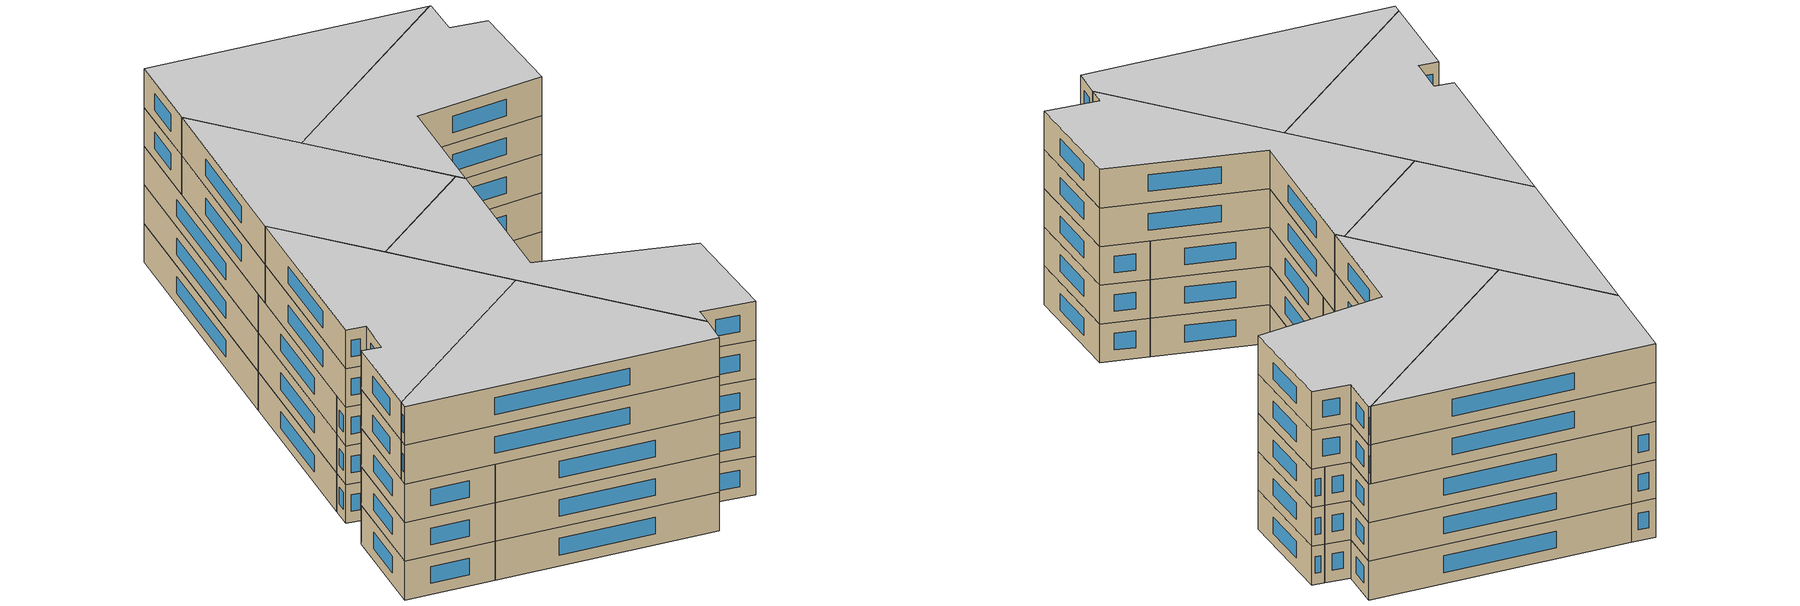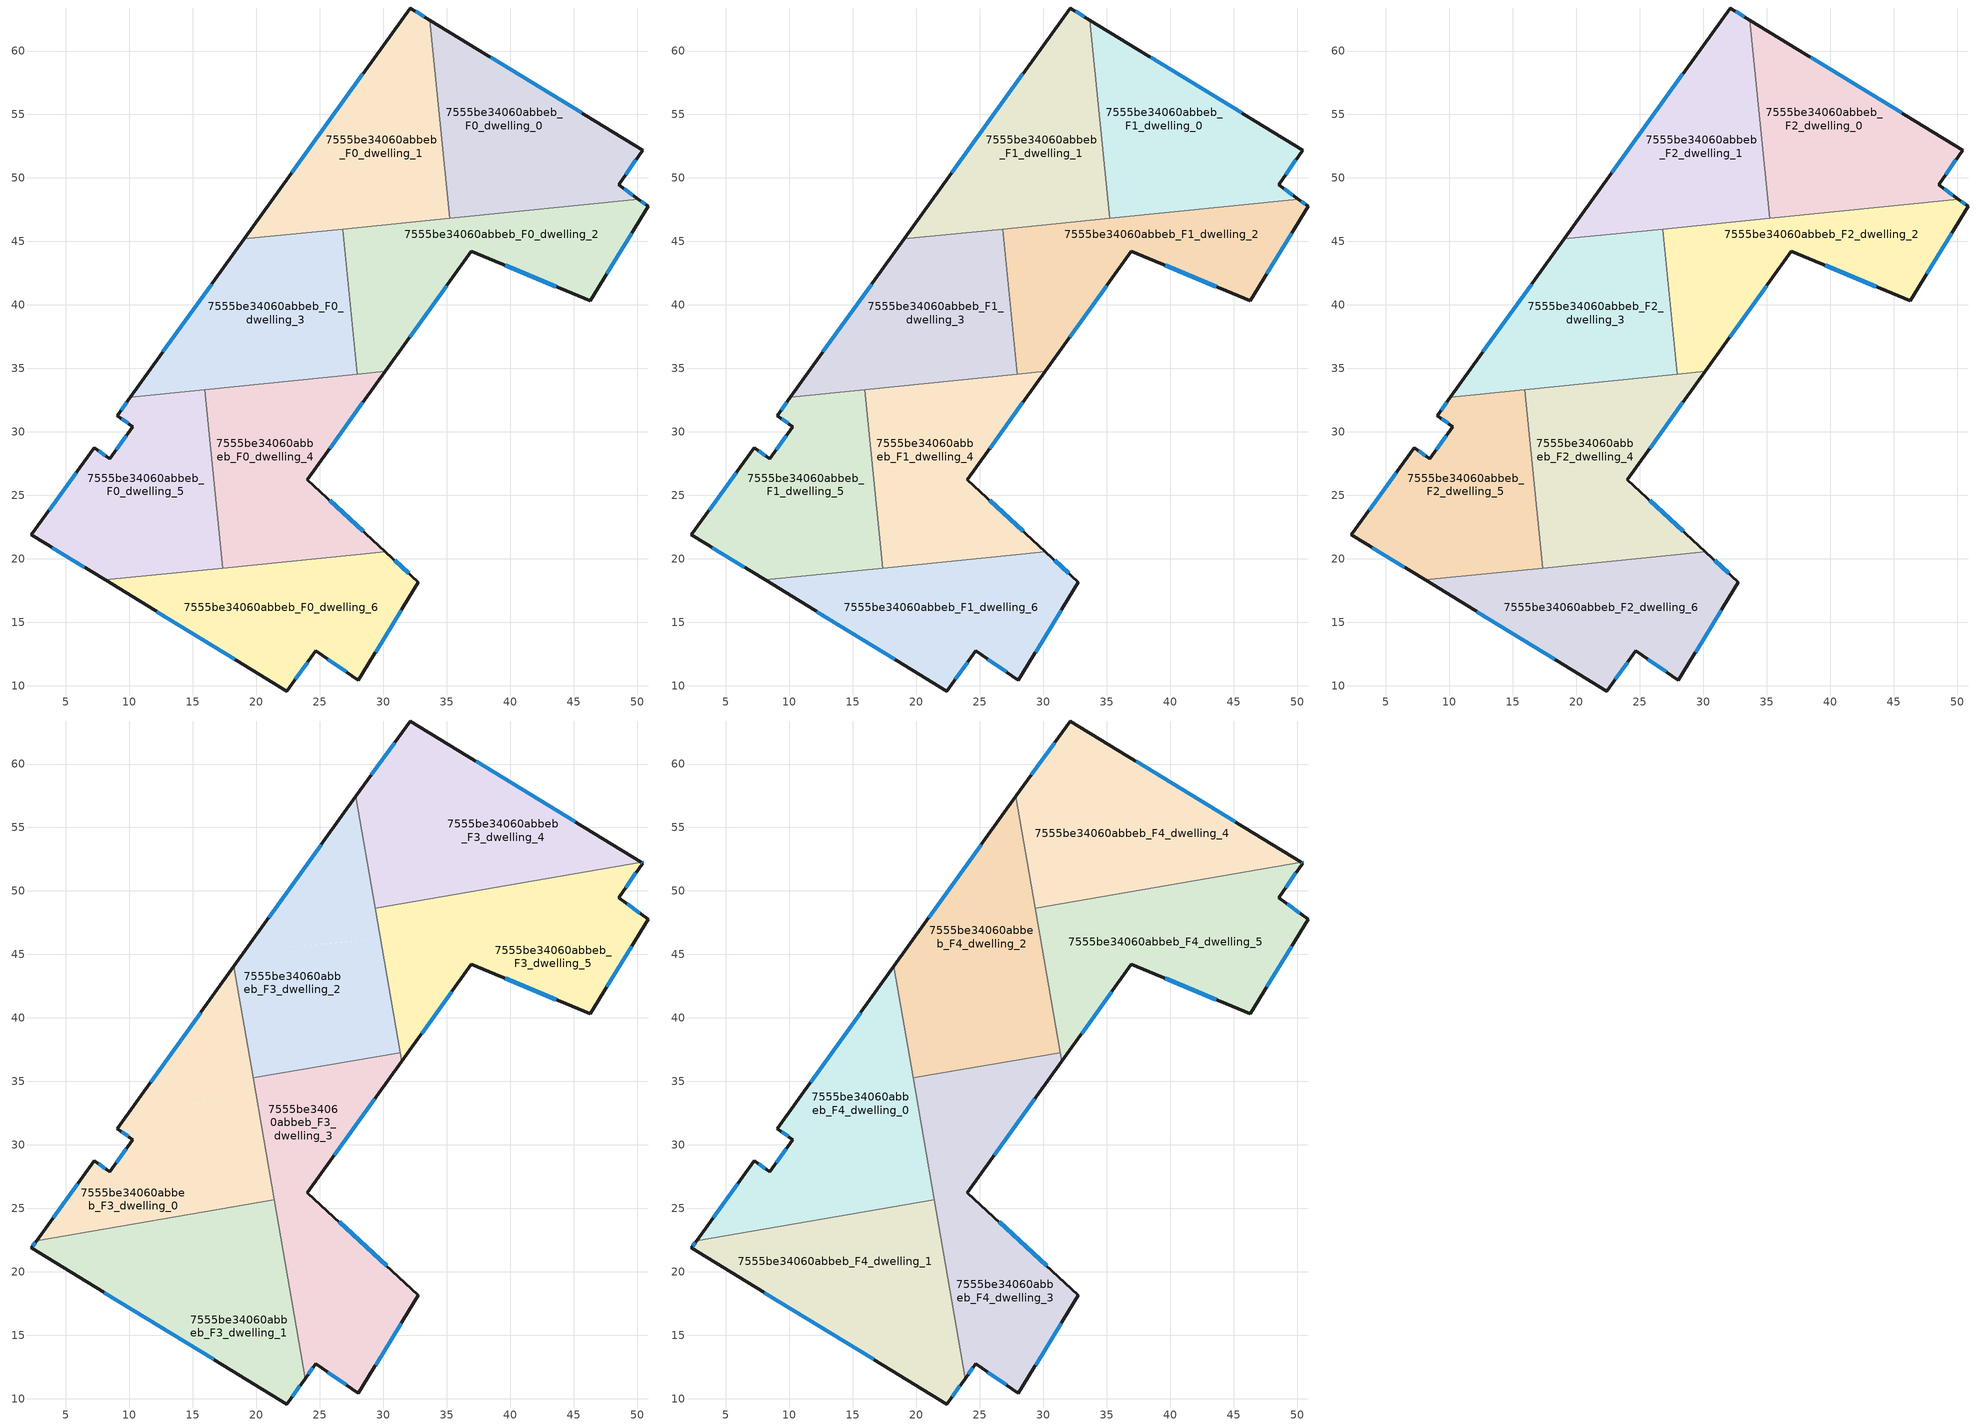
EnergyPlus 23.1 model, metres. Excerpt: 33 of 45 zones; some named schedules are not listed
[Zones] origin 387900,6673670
7555be34060abbeb_F0_dwelling_0
 floor ground (EU_floor_Construction): 50.44,52.2 48.57,49.46 50.1,48.34 35.26,46.84 33.68,62.44 z0
 wall outside (EU_wall_Construction): 50.1,48.34 48.57,49.46 50.44,52.2 33.68,62.44 z0:3
 wall to 7555be34060abbeb_F0_dwelling_1 (EU_wall_Construction): 33.68,62.44 35.26,46.84 z0:3
 wall to 7555be34060abbeb_F0_dwelling_2 (EU_wall_Construction): 35.26,46.84 50.1,48.34 z0:3
 window (EU_Window_Construction): 49.1,50.24 49.91,51.42 / 49.67,48.66 49.01,49.14 / 45.65,55.13 38.47,59.51 z0.86:2.14
7555be34060abbeb_F0_dwelling_1
 floor ground (EU_floor_Construction): 33.68,62.44 35.26,46.84 19.05,45.2 32.12,63.39 z0
 wall outside (EU_wall_Construction): 33.68,62.44 32.12,63.39 19.05,45.2 z0:3
 wall to 7555be34060abbeb_F0_dwelling_3 (EU_wall_Construction): 19.05,45.2 26.81,45.98 z0:3
 wall to 7555be34060abbeb_F0_dwelling_2 (EU_wall_Construction): 26.81,45.98 35.26,46.84 z0:3
 window (EU_Window_Construction): 33.23,62.71 32.57,63.12 / 28.39,58.19 22.79,50.39 z0.86:2.14
7555be34060abbeb_F0_dwelling_2
 floor ground (EU_floor_Construction): 50.87,47.78 46.31,40.32 36.96,44.23 30.15,34.76 27.96,34.54 26.8,45.98 50.1,48.34 z0
 wall outside (EU_wall_Construction): 30.15,34.76 36.96,44.23 46.31,40.32 50.87,47.78 50.1,48.34 z0:3
 wall to 7555be34060abbeb_F0_dwelling_3 (EU_wall_Construction): 26.8,45.98 27.96,34.54 z0:3
 wall to 7555be34060abbeb_F0_dwelling_4 (EU_wall_Construction): 27.96,34.54 30.15,34.76 z0:3
 window (EU_Window_Construction): 47.61,42.45 49.56,45.65 / 39.63,43.11 43.64,41.44 / 32.1,37.47 35.01,41.53 / 50.65,47.94 50.32,48.18 z0.86:2.14
7555be34060abbeb_F0_dwelling_3
 floor ground (EU_floor_Construction): 26.8,45.98 27.96,34.54 10.1,32.73 19.05,45.2 z0
 wall outside (EU_wall_Construction): 19.05,45.2 10.1,32.73 z0:3
 wall to 7555be34060abbeb_F0_dwelling_5 (EU_wall_Construction): 10.1,32.73 15.95,33.33 z0:3
 wall to 7555be34060abbeb_F0_dwelling_4 (EU_wall_Construction): 15.96,33.33 27.96,34.54 z0:3
 window (EU_Window_Construction): 16.49,41.64 12.66,36.29 z0.86:2.14
7555be34060abbeb_F0_dwelling_4
 floor ground (EU_floor_Construction): 30.15,34.76 24.03,26.25 30.17,20.57 17.38,19.28 15.96,33.33 z0
 wall outside (EU_wall_Construction): 30.17,20.57 24.03,26.25 30.15,34.76 z0:3
 wall to 7555be34060abbeb_F0_dwelling_5 (EU_wall_Construction): 15.96,33.33 17.38,19.28 z0:3
 wall to 7555be34060abbeb_F0_dwelling_6 (EU_wall_Construction): 17.38,19.28 30.17,20.57 z0:3
 window (EU_Window_Construction): 25.78,28.68 28.4,32.33 / 28.42,22.19 25.79,24.62 z0.86:2.14
7555be34060abbeb_F0_dwelling_5
 floor ground (EU_floor_Construction): 15.96,33.33 17.38,19.28 8.1,18.34 2.3,21.88 7.24,28.76 8.45,27.89 10.27,30.42 9.06,31.29 10.1,32.73 z0
 wall outside (EU_wall_Construction): 10.1,32.73 9.06,31.29 10.27,30.42 8.45,27.89 7.24,28.76 2.3,21.88 8.1,18.34 z0:3
 wall to 7555be34060abbeb_F0_dwelling_6 (EU_wall_Construction): 8.1,18.34 17.38,19.28 z0:3
 window (EU_Window_Construction): 5.83,26.79 3.71,23.85 / 8.11,28.14 7.59,28.51 / 9.75,29.7 8.97,28.61 / 9.41,31.04 9.93,30.67 / 9.8,32.32 9.36,31.7 / 3.96,20.87 6.44,19.35 z0.86:2.14
7555be34060abbeb_F0_dwelling_6
 floor ground (EU_floor_Construction): 32.78,18.17 28.06,10.43 24.7,12.77 22.41,9.59 8.1,18.34 30.17,20.57 z0
 wall outside (EU_wall_Construction): 8.1,18.34 22.41,9.59 24.7,12.77 28.06,10.43 32.78,18.17 30.17,20.57 z0:3
 window (EU_Window_Construction): 23.07,10.5 24.05,11.86 / 12.19,15.84 18.32,12.09 / 32.04,18.85 30.92,19.88 / 29.41,12.64 31.43,15.96 / 25.66,12.1 27.1,11.1 z0.86:2.14
7555be34060abbeb_F1_dwelling_0
 floor to 7555be34060abbeb_F0_dwelling_0 (EU_floor_Construction): 50.44,52.2 48.57,49.46 50.1,48.34 35.26,46.84 33.68,62.44 z3
 wall outside (EU_wall_Construction): 50.1,48.34 48.57,49.46 50.44,52.2 33.68,62.44 z3:6
 wall to 7555be34060abbeb_F1_dwelling_1 (EU_wall_Construction): 33.68,62.44 35.26,46.84 z3:6
 wall to 7555be34060abbeb_F1_dwelling_2 (EU_wall_Construction): 35.26,46.84 50.1,48.34 z3:6
 window (EU_Window_Construction): 49.1,50.24 49.91,51.42 / 49.67,48.66 49.01,49.14 / 45.65,55.13 38.47,59.51 z3.86:5.14
7555be34060abbeb_F1_dwelling_1
 floor to 7555be34060abbeb_F0_dwelling_1 (EU_floor_Construction): 33.68,62.44 35.26,46.84 19.05,45.2 32.12,63.39 z3
 wall outside (EU_wall_Construction): 33.68,62.44 32.12,63.39 19.05,45.2 z3:6
 wall to 7555be34060abbeb_F1_dwelling_3 (EU_wall_Construction): 19.05,45.2 26.81,45.98 z3:6
 wall to 7555be34060abbeb_F1_dwelling_2 (EU_wall_Construction): 26.81,45.98 35.26,46.84 z3:6
 window (EU_Window_Construction): 33.23,62.71 32.57,63.12 / 28.39,58.19 22.79,50.39 z3.86:5.14
7555be34060abbeb_F1_dwelling_2
 floor to 7555be34060abbeb_F0_dwelling_2 (EU_floor_Construction): 50.87,47.78 46.31,40.32 36.96,44.23 30.15,34.76 27.96,34.54 26.8,45.98 50.1,48.34 z3
 wall outside (EU_wall_Construction): 30.15,34.76 36.96,44.23 46.31,40.32 50.87,47.78 50.1,48.34 z3:6
 wall to 7555be34060abbeb_F1_dwelling_3 (EU_wall_Construction): 26.8,45.98 27.96,34.54 z3:6
 wall to 7555be34060abbeb_F1_dwelling_4 (EU_wall_Construction): 27.96,34.54 30.15,34.76 z3:6
 window (EU_Window_Construction): 47.61,42.45 49.56,45.65 / 39.63,43.11 43.64,41.44 / 32.1,37.47 35.01,41.53 / 50.65,47.94 50.32,48.18 z3.86:5.14
7555be34060abbeb_F1_dwelling_3
 floor to 7555be34060abbeb_F0_dwelling_3 (EU_floor_Construction): 26.8,45.98 27.96,34.54 10.1,32.73 19.05,45.2 z3
 wall outside (EU_wall_Construction): 19.05,45.2 10.1,32.73 z3:6
 wall to 7555be34060abbeb_F1_dwelling_5 (EU_wall_Construction): 10.1,32.73 15.95,33.33 z3:6
 wall to 7555be34060abbeb_F1_dwelling_4 (EU_wall_Construction): 15.96,33.33 27.96,34.54 z3:6
 window (EU_Window_Construction): 16.49,41.64 12.66,36.29 z3.86:5.14
7555be34060abbeb_F1_dwelling_4
 floor to 7555be34060abbeb_F0_dwelling_4 (EU_floor_Construction): 30.15,34.76 24.03,26.25 30.17,20.57 17.38,19.28 15.96,33.33 z3
 wall outside (EU_wall_Construction): 30.17,20.57 24.03,26.25 30.15,34.76 z3:6
 wall to 7555be34060abbeb_F1_dwelling_5 (EU_wall_Construction): 15.96,33.33 17.38,19.28 z3:6
 wall to 7555be34060abbeb_F1_dwelling_6 (EU_wall_Construction): 17.38,19.28 30.17,20.57 z3:6
 window (EU_Window_Construction): 25.78,28.68 28.4,32.33 / 28.42,22.19 25.79,24.62 z3.86:5.14
7555be34060abbeb_F1_dwelling_5
 floor to 7555be34060abbeb_F0_dwelling_5 (EU_floor_Construction): 15.96,33.33 17.38,19.28 8.1,18.34 2.3,21.88 7.24,28.76 8.45,27.89 10.27,30.42 9.06,31.29 10.1,32.73 z3
 wall outside (EU_wall_Construction): 10.1,32.73 9.06,31.29 10.27,30.42 8.45,27.89 7.24,28.76 2.3,21.88 8.1,18.34 z3:6
 wall to 7555be34060abbeb_F1_dwelling_6 (EU_wall_Construction): 8.1,18.34 17.38,19.28 z3:6
 window (EU_Window_Construction): 5.83,26.79 3.71,23.85 / 8.11,28.14 7.59,28.51 / 9.75,29.7 8.97,28.61 / 9.41,31.04 9.93,30.67 / 9.8,32.32 9.36,31.7 / 3.96,20.87 6.44,19.35 z3.86:5.14
7555be34060abbeb_F1_dwelling_6
 floor to 7555be34060abbeb_F0_dwelling_6 (EU_floor_Construction): 32.78,18.17 28.06,10.43 24.7,12.77 22.41,9.59 8.1,18.34 30.17,20.57 z3
 wall outside (EU_wall_Construction): 8.1,18.34 22.41,9.59 24.7,12.77 28.06,10.43 32.78,18.17 30.17,20.57 z3:6
 window (EU_Window_Construction): 23.07,10.5 24.05,11.86 / 12.19,15.84 18.32,12.09 / 32.04,18.85 30.92,19.88 / 29.41,12.64 31.43,15.96 / 25.66,12.1 27.1,11.1 z3.86:5.14
7555be34060abbeb_F2_dwelling_0
 floor to 7555be34060abbeb_F1_dwelling_0 (EU_floor_Construction): 50.44,52.2 48.57,49.46 50.1,48.34 35.26,46.84 33.68,62.44 z6
 wall outside (EU_wall_Construction): 50.1,48.34 48.57,49.46 50.44,52.2 33.68,62.44 z6:9
 wall to 7555be34060abbeb_F2_dwelling_1 (EU_wall_Construction): 33.68,62.44 35.26,46.84 z6:9
 wall to 7555be34060abbeb_F2_dwelling_2 (EU_wall_Construction): 35.26,46.84 50.1,48.34 z6:9
 window (EU_Window_Construction): 49.1,50.24 49.91,51.42 / 49.67,48.66 49.01,49.14 / 45.65,55.13 38.47,59.51 z6.86:8.14
7555be34060abbeb_F2_dwelling_1
 floor to 7555be34060abbeb_F1_dwelling_1 (EU_floor_Construction): 33.68,62.44 35.26,46.84 19.05,45.2 32.12,63.39 z6
 wall outside (EU_wall_Construction): 33.68,62.44 32.12,63.39 19.05,45.2 z6:9
 wall to 7555be34060abbeb_F2_dwelling_3 (EU_wall_Construction): 19.05,45.2 26.81,45.98 z6:9
 wall to 7555be34060abbeb_F2_dwelling_2 (EU_wall_Construction): 26.81,45.98 35.26,46.84 z6:9
 window (EU_Window_Construction): 33.23,62.71 32.57,63.12 / 28.39,58.19 22.79,50.39 z6.86:8.14
 ceiling adiabatic (EU_roof_Construction): 35.26,46.84 34.97,49.62 29.38,48.66 29.78,46.28 z9
7555be34060abbeb_F2_dwelling_2
 floor to 7555be34060abbeb_F1_dwelling_2 (EU_floor_Construction): 50.87,47.78 46.31,40.32 36.96,44.23 30.15,34.76 27.96,34.54 26.8,45.98 50.1,48.34 z6
 wall outside (EU_wall_Construction): 30.15,34.76 36.96,44.23 46.31,40.32 50.87,47.78 50.1,48.34 z6:9
 wall to 7555be34060abbeb_F2_dwelling_3 (EU_wall_Construction): 26.8,45.98 27.96,34.54 z6:9
 wall to 7555be34060abbeb_F2_dwelling_4 (EU_wall_Construction): 27.96,34.54 30.15,34.76 z6:9
 window (EU_Window_Construction): 47.61,42.45 49.56,45.65 / 39.63,43.11 43.64,41.44 / 32.1,37.47 35.01,41.53 / 50.65,47.94 50.32,48.18 z6.86:8.14
7555be34060abbeb_F2_dwelling_3
 floor to 7555be34060abbeb_F1_dwelling_3 (EU_floor_Construction): 26.8,45.98 27.96,34.54 10.1,32.73 19.05,45.2 z6
 wall outside (EU_wall_Construction): 19.05,45.2 10.1,32.73 z6:9
 wall to 7555be34060abbeb_F2_dwelling_5 (EU_wall_Construction): 10.1,32.73 15.95,33.33 z6:9
 wall to 7555be34060abbeb_F2_dwelling_4 (EU_wall_Construction): 15.96,33.33 27.96,34.54 z6:9
 window (EU_Window_Construction): 16.49,41.64 12.66,36.29 z6.86:8.14
 ceiling adiabatic (EU_roof_Construction): 27.96,34.54 27.75,36.65 19.76,35.28 20.03,33.74 z9
7555be34060abbeb_F2_dwelling_4
 floor to 7555be34060abbeb_F1_dwelling_4 (EU_floor_Construction): 30.15,34.76 24.03,26.25 30.17,20.57 17.38,19.28 15.96,33.33 z6
 wall outside (EU_wall_Construction): 30.17,20.57 24.03,26.25 30.15,34.76 z6:9
 wall to 7555be34060abbeb_F2_dwelling_5 (EU_wall_Construction): 15.96,33.33 17.38,19.28 z6:9
 wall to 7555be34060abbeb_F2_dwelling_6 (EU_wall_Construction): 17.38,19.28 30.17,20.57 z6:9
 window (EU_Window_Construction): 25.78,28.68 28.4,32.33 / 28.42,22.19 25.79,24.62 z6.86:8.14
7555be34060abbeb_F2_dwelling_5
 floor to 7555be34060abbeb_F1_dwelling_5 (EU_floor_Construction): 15.96,33.33 17.38,19.28 8.1,18.34 2.3,21.88 7.24,28.76 8.45,27.89 10.27,30.42 9.06,31.29 10.1,32.73 z6
 wall outside (EU_wall_Construction): 10.1,32.73 9.06,31.29 10.27,30.42 8.45,27.89 7.24,28.76 2.3,21.88 8.1,18.34 z6:9
 wall to 7555be34060abbeb_F2_dwelling_6 (EU_wall_Construction): 8.1,18.34 17.38,19.28 z6:9
 window (EU_Window_Construction): 5.83,26.79 3.71,23.85 / 8.11,28.14 7.59,28.51 / 9.75,29.7 8.97,28.61 / 9.41,31.04 9.93,30.67 / 9.8,32.32 9.36,31.7 / 3.96,20.87 6.44,19.35 z6.86:8.14
7555be34060abbeb_F2_dwelling_6
 floor to 7555be34060abbeb_F1_dwelling_6 (EU_floor_Construction): 32.78,18.17 28.06,10.43 24.7,12.77 22.41,9.59 8.1,18.34 30.17,20.57 z6
 wall outside (EU_wall_Construction): 8.1,18.34 22.41,9.59 24.7,12.77 28.06,10.43 32.78,18.17 30.17,20.57 z6:9
 window (EU_Window_Construction): 23.07,10.5 24.05,11.86 / 12.19,15.84 18.32,12.09 / 32.04,18.85 30.92,19.88 / 29.41,12.64 31.43,15.96 / 25.66,12.1 27.1,11.1 z6.86:8.14
7555be34060abbeb_F3_dwelling_0
 floor to 7555be34060abbeb_F2_dwelling_5 (EU_floor_Construction): 15.96,33.33 16.81,24.88 2.71,22.45 7.24,28.76 8.45,27.89 10.27,30.42 9.06,31.29 10.1,32.73 z9
 floor to 7555be34060abbeb_F2_dwelling_3 (EU_floor_Construction): 18.25,44.08 20.03,33.74 10.1,32.73 z9
 floor to 7555be34060abbeb_F2_dwelling_4 (EU_floor_Construction): 20.03,33.74 21.42,25.67 16.81,24.88 15.96,33.33 z9
 wall outside (EU_wall_Construction): 18.25,44.08 9.06,31.29 10.27,30.42 8.45,27.89 7.24,28.76 2.71,22.45 z9:12
 wall to 7555be34060abbeb_F3_dwelling_1 (EU_wall_Construction): 2.71,22.45 21.42,25.67 z9:12
 wall to 7555be34060abbeb_F3_dwelling_3 (EU_wall_Construction): 21.42,25.67 19.76,35.28 z9:12
 wall to 7555be34060abbeb_F3_dwelling_2 (EU_wall_Construction): 19.76,35.28 18.25,44.08 z9:12
 window (EU_Window_Construction): 9.41,31.04 9.93,30.67 / 15.62,40.42 11.69,34.94 / 5.95,26.95 4,24.25 / 8.11,28.14 7.59,28.51 / 9.75,29.7 8.97,28.61 z9.86:11.14
7555be34060abbeb_F3_dwelling_1
 floor to 7555be34060abbeb_F2_dwelling_6 (EU_floor_Construction): 22.43,19.79 23.85,11.59 22.41,9.59 8.1,18.34 z9
 floor to 7555be34060abbeb_F2_dwelling_5 (EU_floor_Construction): 16.81,24.88 17.38,19.28 8.1,18.34 2.3,21.88 2.71,22.45 z9
 floor to 7555be34060abbeb_F2_dwelling_4 (EU_floor_Construction): 21.42,25.67 22.43,19.79 17.38,19.28 16.81,24.88 z9
 wall outside (EU_wall_Construction): 2.71,22.45 2.3,21.88 22.41,9.59 23.85,11.58 z9:12
 wall to 7555be34060abbeb_F3_dwelling_3 (EU_wall_Construction): 23.85,11.58 21.42,25.67 z9:12
 window (EU_Window_Construction): 22.82,10.16 23.44,11.02 / 8.05,18.37 16.67,13.1 / 2.59,22.28 2.42,22.04 z9.86:11.14
7555be34060abbeb_F3_dwelling_2
 floor to 7555be34060abbeb_F2_dwelling_3 (EU_floor_Construction): 26.8,45.98 27.75,36.65 19.76,35.28 18.25,44.08 19.05,45.2 z9
 floor to 7555be34060abbeb_F2_dwelling_2 (EU_floor_Construction): 29.78,46.28 31.34,37.27 27.75,36.65 26.8,45.98 z9
 floor to 7555be34060abbeb_F2_dwelling_1 (EU_floor_Construction): 27.86,57.45 29.78,46.28 19.05,45.2 z9
 wall outside (EU_wall_Construction): 27.86,57.45 18.25,44.08 z9:12
 wall to 7555be34060abbeb_F3_dwelling_3 (EU_wall_Construction): 19.76,35.28 31.34,37.27 z9:12
 wall to 7555be34060abbeb_F3_dwelling_5 (EU_wall_Construction): 31.34,37.27 29.37,48.66 z9:12
 wall to 7555be34060abbeb_F3_dwelling_4 (EU_wall_Construction): 29.37,48.66 27.86,57.45 z9:12
 window (EU_Window_Construction): 25.11,53.63 20.99,47.9 z9.86:11.14
7555be34060abbeb_F3_dwelling_3
 floor to 7555be34060abbeb_F2_dwelling_4 (EU_floor_Construction): 30.15,34.76 24.03,26.25 30.17,20.57 22.43,19.79 20.03,33.74 z9
 floor to 7555be34060abbeb_F2_dwelling_6 (EU_floor_Construction): 32.78,18.17 28.06,10.43 24.7,12.77 23.85,11.59 22.43,19.79 30.17,20.57 z9
 floor to 7555be34060abbeb_F2_dwelling_2 (EU_floor_Construction): 31.34,37.27 31.46,36.58 30.15,34.76 27.96,34.54 27.75,36.65 z9
 floor adiabatic (EU_floor_Construction): 27.75,36.65 27.96,34.54 20.03,33.74 19.76,35.28 z9
 wall outside (EU_wall_Construction): 23.85,11.58 24.7,12.77 28.06,10.43 32.78,18.17 24.03,26.25 31.46,36.58 z9:12
 wall to 7555be34060abbeb_F3_dwelling_5 (EU_wall_Construction): 31.46,36.58 31.34,37.27 z9:12
 window (EU_Window_Construction): 24.09,11.92 24.45,12.43 / 26.15,29.2 29.33,33.63 / 30.28,20.47 26.53,23.94 / 29.41,12.64 31.43,15.96 / 25.66,12.1 27.1,11.1 z9.86:11.14
7555be34060abbeb_F3_dwelling_4
 floor to 7555be34060abbeb_F2_dwelling_0 (EU_floor_Construction): 50.33,52.27 34.97,49.62 33.68,62.44 z9
 floor to 7555be34060abbeb_F2_dwelling_1 (EU_floor_Construction): 33.68,62.44 34.97,49.62 29.38,48.66 27.86,57.45 32.12,63.39 z9
 wall outside (EU_wall_Construction): 50.34,52.27 32.12,63.39 27.86,57.45 z9:12
 wall to 7555be34060abbeb_F3_dwelling_5 (EU_wall_Construction): 29.38,48.66 50.34,52.27 z9:12
 window (EU_Window_Construction): 30.91,61.69 29.08,59.15 / 45.13,55.45 37.33,60.21 z9.86:11.14
7555be34060abbeb_F3_dwelling_5
 floor to 7555be34060abbeb_F2_dwelling_2 (EU_floor_Construction): 50.87,47.78 46.31,40.32 36.96,44.23 31.46,36.58 29.78,46.28 50.1,48.34 z9
 floor adiabatic (EU_floor_Construction): 34.97,49.62 35.26,46.84 29.78,46.28 29.38,48.66 z9
 floor to 7555be34060abbeb_F2_dwelling_0 (EU_floor_Construction): 50.44,52.2 48.57,49.46 50.1,48.34 35.26,46.84 34.97,49.62 50.33,52.27 z9
 wall outside (EU_wall_Construction): 31.46,36.58 36.96,44.23 46.31,40.32 50.87,47.78 48.57,49.46 50.44,52.2 50.34,52.27 z9:12
 window (EU_Window_Construction): 50.41,52.22 50.37,52.25 / 49.1,50.24 49.91,51.42 / 50.21,48.26 49.23,48.98 / 47.61,42.45 49.56,45.65 / 39.63,43.11 43.64,41.44 / 33.03,38.77 35.39,42.05 z9.86:11.14
7555be34060abbeb_F4_dwelling_0
 floor to 7555be34060abbeb_F3_dwelling_0 (EU_floor_Construction): 18.25,44.08 21.42,25.67 2.71,22.45 7.24,28.76 8.45,27.89 10.27,30.42 9.06,31.29 z12
 wall outside (EU_wall_Construction): 18.25,44.08 9.06,31.29 10.27,30.42 8.45,27.89 7.24,28.76 2.71,22.45 z12:15
 wall to 7555be34060abbeb_F4_dwelling_1 (EU_wall_Construction): 2.71,22.45 21.42,25.67 z12:15
 wall to 7555be34060abbeb_F4_dwelling_3 (EU_wall_Construction): 21.42,25.67 19.76,35.28 z12:15
 wall to 7555be34060abbeb_F4_dwelling_2 (EU_wall_Construction): 19.76,35.28 18.25,44.08 z12:15
 window (EU_Window_Construction): 9.41,31.04 9.93,30.67 / 15.62,40.42 11.69,34.94 / 5.95,26.95 4,24.25 / 8.11,28.14 7.59,28.51 / 9.75,29.7 8.97,28.61 z12.86:14.14
 ceiling to 7555be34060abbeb_F5_dwelling_0 (EU_floor_Construction): 21.42,25.67 18.25,44.08 9.06,31.29 10.27,30.42 8.45,27.89 7.24,28.76 2.71,22.45 z15
7555be34060abbeb_F4_dwelling_1
 floor to 7555be34060abbeb_F3_dwelling_1 (EU_floor_Construction): 21.42,25.67 23.85,11.58 22.41,9.59 2.3,21.88 2.71,22.45 z12
 wall outside (EU_wall_Construction): 2.71,22.45 2.3,21.88 22.41,9.59 23.85,11.58 z12:15
 wall to 7555be34060abbeb_F4_dwelling_3 (EU_wall_Construction): 23.85,11.58 21.42,25.67 z12:15
 window (EU_Window_Construction): 22.82,10.16 23.44,11.02 / 8.05,18.37 16.67,13.1 / 2.59,22.28 2.42,22.04 z12.86:14.14
 ceiling to 7555be34060abbeb_F5_dwelling_1 (EU_floor_Construction): 22.41,9.59 23.85,11.58 21.42,25.67 2.71,22.45 2.3,21.88 z15
7555be34060abbeb_F4_dwelling_2
 floor to 7555be34060abbeb_F3_dwelling_2 (EU_floor_Construction): 27.86,57.45 31.34,37.27 19.76,35.28 18.25,44.08 z12
 wall outside (EU_wall_Construction): 27.86,57.45 18.25,44.08 z12:15
 wall to 7555be34060abbeb_F4_dwelling_3 (EU_wall_Construction): 19.76,35.28 31.34,37.27 z12:15
 wall to 7555be34060abbeb_F4_dwelling_5 (EU_wall_Construction): 31.34,37.27 29.37,48.66 z12:15
 wall to 7555be34060abbeb_F4_dwelling_4 (EU_wall_Construction): 29.37,48.66 27.86,57.45 z12:15
 window (EU_Window_Construction): 25.11,53.63 20.99,47.9 z12.86:14.14
 ceiling to 7555be34060abbeb_F5_dwelling_2 (EU_floor_Construction): 31.34,37.27 27.86,57.45 18.25,44.08 19.76,35.28 z15
7555be34060abbeb_F4_dwelling_3
 floor to 7555be34060abbeb_F3_dwelling_3 (EU_floor_Construction): 31.34,37.27 31.46,36.58 24.03,26.25 32.78,18.17 28.06,10.43 24.7,12.77 23.85,11.58 19.76,35.28 z12
 wall outside (EU_wall_Construction): 23.85,11.58 24.7,12.77 28.06,10.43 32.78,18.17 24.03,26.25 31.46,36.58 z12:15
 wall to 7555be34060abbeb_F4_dwelling_5 (EU_wall_Construction): 31.46,36.58 31.34,37.27 z12:15
 window (EU_Window_Construction): 24.09,11.92 24.45,12.43 / 26.15,29.2 29.33,33.63 / 30.28,20.47 26.53,23.94 / 29.41,12.64 31.43,15.96 / 25.66,12.1 27.1,11.1 z12.86:14.14
 ceiling to 7555be34060abbeb_F5_dwelling_3 (EU_floor_Construction): 28.06,10.43 32.78,18.17 24.03,26.25 31.46,36.58 31.34,37.27 19.76,35.28 23.85,11.58 24.7,12.77 z15
7555be34060abbeb_F4_dwelling_4
 floor to 7555be34060abbeb_F3_dwelling_4 (EU_floor_Construction): 50.34,52.27 29.38,48.66 27.86,57.45 32.12,63.39 z12
 wall outside (EU_wall_Construction): 50.34,52.27 32.12,63.39 27.86,57.45 z12:15
 wall to 7555be34060abbeb_F4_dwelling_5 (EU_wall_Construction): 29.38,48.66 50.34,52.27 z12:15
 window (EU_Window_Construction): 30.91,61.69 29.08,59.15 / 45.13,55.45 37.33,60.21 z12.86:14.14
 ceiling to 7555be34060abbeb_F5_dwelling_4 (EU_floor_Construction): 50.34,52.27 32.12,63.39 27.86,57.45 29.38,48.66 z15
7555be34060abbeb_F4_dwelling_5
 floor to 7555be34060abbeb_F3_dwelling_5 (EU_floor_Construction): 50.44,52.2 48.57,49.46 50.87,47.78 46.31,40.32 36.96,44.23 31.46,36.58 29.38,48.66 50.34,52.27 z12
 wall outside (EU_wall_Construction): 31.46,36.58 36.96,44.23 46.31,40.32 50.87,47.78 48.57,49.46 50.44,52.2 50.34,52.27 z12:15
 window (EU_Window_Construction): 50.41,52.22 50.37,52.25 / 49.1,50.24 49.91,51.42 / 50.21,48.26 49.23,48.98 / 47.61,42.45 49.56,45.65 / 39.63,43.11 43.64,41.44 / 33.03,38.77 35.39,42.05 z12.86:14.14
 ceiling to 7555be34060abbeb_F5_dwelling_5 (EU_floor_Construction): 46.31,40.32 50.87,47.78 48.57,49.46 50.44,52.2 50.34,52.27 29.38,48.66 31.46,36.58 36.96,44.23 z15
[Building]
EU S2 Campaign: North Axis=0; Terrain=City; Solar Distribution=FullExterior
[Site:Location]
Helsinki-Vantaa.AP: Latitude=60.317; Longitude=24.963; Time Zone=2; Elevation=54.6
[SizingPeriod:WeatherFileDays]
AnnualSizingPeriod: Begin Month=1; Begin Day of Month=1; End Month=12; End Day of Month=31; Day of Week for Start Day=Monday; Use Weather File Daylight Saving Period=No; Use Weather File Rain and Snow Indicators=No
[MATERIAL]
EU_InternalMass_Material: Roughness=MediumRough; Thickness=0.1; Conductivity=1; Density=1800; Specific Heat=900; Thermal Absorptance=0.9; Solar Absorptance=0.7; Visible Absorptance=0.7
[MATERIAL:NOMASS] Roughness=MediumRough; Thermal Absorptance=0.9; Solar Absorptance=0.7; Visible Absorptance=0.7
Name | Thermal Resistance
EU_wall_NoMass | 5.91765
EU_roof_NoMass | 11.1778
EU_floor_NoMass | 6.2875
[WINDOWMATERIAL:SIMPLEGLAZINGSYSTEM]
EU_Window_SimpleGlazing: UFactor=0.994035; Solar Heat Gain Coefficient=0.7; Visible Transmittance=0.7
[CONSTRUCTION]
EU_wall_Construction: EU_wall_NoMass
EU_roof_Construction: EU_roof_NoMass
EU_floor_Construction: EU_floor_NoMass
EU_Window_Construction: EU_Window_SimpleGlazing
EU_InternalMass_Construction: EU_InternalMass_Material
[ZONE] Type=1; Multiplier=1; Ceiling Height=autocalculate; Floor Area=autocalculate; Part of Total Floor Area=Yes
Name | Volume
7555be34060abbeb_F0_dwelling_0; 7555be34060abbeb_F1_dwelling_0; 7555be34060abbeb_F2_dwelling_0 | 444.031
7555be34060abbeb_F3_dwelling_0; 7555be34060abbeb_F4_dwelling_0 | 518.068
7555be34060abbeb_F0_dwelling_1; 7555be34060abbeb_F1_dwelling_1; 7555be34060abbeb_F2_dwelling_1; 7555be34060abbeb_F0_dwelling_3; 7555be34060abbeb_F1_dwelling_3; 7555be34060abbeb_F2_dwelling_3 | 444.046
7555be34060abbeb_F3_dwelling_1; 7555be34060abbeb_F4_dwelling_1 | 518.112
7555be34060abbeb_F0_dwelling_2; 7555be34060abbeb_F1_dwelling_2; 7555be34060abbeb_F2_dwelling_2 | 444.1
7555be34060abbeb_F3_dwelling_2; 7555be34060abbeb_F4_dwelling_2 | 518.066
7555be34060abbeb_F3_dwelling_3; 7555be34060abbeb_F4_dwelling_3 | 518.071
7555be34060abbeb_F0_dwelling_4; 7555be34060abbeb_F1_dwelling_4; 7555be34060abbeb_F2_dwelling_4 | 444.04
7555be34060abbeb_F3_dwelling_4; 7555be34060abbeb_F4_dwelling_4 | 518.051
7555be34060abbeb_F0_dwelling_5; 7555be34060abbeb_F1_dwelling_5; 7555be34060abbeb_F2_dwelling_5 | 444.028
7555be34060abbeb_F3_dwelling_5; 7555be34060abbeb_F4_dwelling_5 | 518.077
7555be34060abbeb_F0_dwelling_6; 7555be34060abbeb_F1_dwelling_6; 7555be34060abbeb_F2_dwelling_6 | 444.059
[INTERNALMASS] Construction=EU_InternalMass_Construction
Name | Zone or ZoneList | Surface Area
7555be34060abbeb_F0_dwelling_0_EU_InternalMass | 7555be34060abbeb_F0_dwelling_0 | 148.015
7555be34060abbeb_F0_dwelling_1_EU_InternalMass | 7555be34060abbeb_F0_dwelling_1 | 148.021
7555be34060abbeb_F0_dwelling_2_EU_InternalMass | 7555be34060abbeb_F0_dwelling_2 | 148.031
7555be34060abbeb_F0_dwelling_3_EU_InternalMass | 7555be34060abbeb_F0_dwelling_3 | 148.018
7555be34060abbeb_F0_dwelling_4_EU_InternalMass | 7555be34060abbeb_F0_dwelling_4 | 148.012
7555be34060abbeb_F0_dwelling_5_EU_InternalMass | 7555be34060abbeb_F0_dwelling_5 | 148.01
7555be34060abbeb_F0_dwelling_6_EU_InternalMass | 7555be34060abbeb_F0_dwelling_6 | 148.02
7555be34060abbeb_F1_dwelling_0_EU_InternalMass | 7555be34060abbeb_F1_dwelling_0 | 148.015
7555be34060abbeb_F1_dwelling_1_EU_InternalMass | 7555be34060abbeb_F1_dwelling_1 | 148.021
7555be34060abbeb_F1_dwelling_2_EU_InternalMass | 7555be34060abbeb_F1_dwelling_2 | 148.031
7555be34060abbeb_F1_dwelling_3_EU_InternalMass | 7555be34060abbeb_F1_dwelling_3 | 148.018
7555be34060abbeb_F1_dwelling_4_EU_InternalMass | 7555be34060abbeb_F1_dwelling_4 | 148.012
7555be34060abbeb_F1_dwelling_5_EU_InternalMass | 7555be34060abbeb_F1_dwelling_5 | 148.01
7555be34060abbeb_F1_dwelling_6_EU_InternalMass | 7555be34060abbeb_F1_dwelling_6 | 148.02
7555be34060abbeb_F2_dwelling_0_EU_InternalMass | 7555be34060abbeb_F2_dwelling_0 | 148.015
7555be34060abbeb_F2_dwelling_1_EU_InternalMass | 7555be34060abbeb_F2_dwelling_1 | 148.021
7555be34060abbeb_F2_dwelling_2_EU_InternalMass | 7555be34060abbeb_F2_dwelling_2 | 148.031
7555be34060abbeb_F2_dwelling_3_EU_InternalMass | 7555be34060abbeb_F2_dwelling_3 | 148.018
7555be34060abbeb_F2_dwelling_4_EU_InternalMass | 7555be34060abbeb_F2_dwelling_4 | 148.012
7555be34060abbeb_F2_dwelling_5_EU_InternalMass | 7555be34060abbeb_F2_dwelling_5 | 148.01
7555be34060abbeb_F2_dwelling_6_EU_InternalMass | 7555be34060abbeb_F2_dwelling_6 | 148.02
7555be34060abbeb_F3_dwelling_0_EU_InternalMass | 7555be34060abbeb_F3_dwelling_0 | 172.689
7555be34060abbeb_F3_dwelling_1_EU_InternalMass | 7555be34060abbeb_F3_dwelling_1 | 172.704
7555be34060abbeb_F3_dwelling_2_EU_InternalMass | 7555be34060abbeb_F3_dwelling_2 | 172.689
7555be34060abbeb_F3_dwelling_3_EU_InternalMass | 7555be34060abbeb_F3_dwelling_3 | 172.691
7555be34060abbeb_F3_dwelling_4_EU_InternalMass | 7555be34060abbeb_F3_dwelling_4 | 172.684
7555be34060abbeb_F3_dwelling_5_EU_InternalMass | 7555be34060abbeb_F3_dwelling_5 | 172.693
7555be34060abbeb_F4_dwelling_0_EU_InternalMass | 7555be34060abbeb_F4_dwelling_0 | 172.689
7555be34060abbeb_F4_dwelling_1_EU_InternalMass | 7555be34060abbeb_F4_dwelling_1 | 172.704
7555be34060abbeb_F4_dwelling_2_EU_InternalMass | 7555be34060abbeb_F4_dwelling_2 | 172.689
7555be34060abbeb_F4_dwelling_3_EU_InternalMass | 7555be34060abbeb_F4_dwelling_3 | 172.691
7555be34060abbeb_F4_dwelling_4_EU_InternalMass | 7555be34060abbeb_F4_dwelling_4 | 172.684
7555be34060abbeb_F4_dwelling_5_EU_InternalMass | 7555be34060abbeb_F4_dwelling_5 | 172.693
[OTHEREQUIPMENT] Fuel Type=Electricity; Design Level Calculation Method=Watts/Area; Power per Zone Floor Area=1; Fraction Latent=0; Fraction Radiant=0; Fraction Lost=0; Carbon Dioxide Generation Rate=0; EndUse Subcategory=EU_Step8_InternalGains
Name | Zone or ZoneList or Space or SpaceList | Schedule
EU_Step8_InternalGain_7555be34060abbeb_F0_dwelling_0_f000 | 7555be34060abbeb_F0_dwelling_0 | EU_Step8_GainSchedule_7555be34060abbeb_F0_dwelling_0_f000
EU_Step8_InternalGain_7555be34060abbeb_F0_dwelling_1_f000 | 7555be34060abbeb_F0_dwelling_1 | EU_Step8_GainSchedule_7555be34060abbeb_F0_dwelling_1_f000
EU_Step8_InternalGain_7555be34060abbeb_F0_dwelling_2_f000 | 7555be34060abbeb_F0_dwelling_2 | EU_Step8_GainSchedule_7555be34060abbeb_F0_dwelling_2_f000
EU_Step8_InternalGain_7555be34060abbeb_F0_dwelling_3_f000 | 7555be34060abbeb_F0_dwelling_3 | EU_Step8_GainSchedule_7555be34060abbeb_F0_dwelling_3_f000
EU_Step8_InternalGain_7555be34060abbeb_F0_dwelling_4_f000 | 7555be34060abbeb_F0_dwelling_4 | EU_Step8_GainSchedule_7555be34060abbeb_F0_dwelling_4_f000
EU_Step8_InternalGain_7555be34060abbeb_F0_dwelling_5_f000 | 7555be34060abbeb_F0_dwelling_5 | EU_Step8_GainSchedule_7555be34060abbeb_F0_dwelling_5_f000
EU_Step8_InternalGain_7555be34060abbeb_F0_dwelling_6_f000 | 7555be34060abbeb_F0_dwelling_6 | EU_Step8_GainSchedule_7555be34060abbeb_F0_dwelling_6_f000
EU_Step8_InternalGain_7555be34060abbeb_F1_dwelling_0_f000 | 7555be34060abbeb_F1_dwelling_0 | EU_Step8_GainSchedule_7555be34060abbeb_F1_dwelling_0_f000
EU_Step8_InternalGain_7555be34060abbeb_F1_dwelling_1_f000 | 7555be34060abbeb_F1_dwelling_1 | EU_Step8_GainSchedule_7555be34060abbeb_F1_dwelling_1_f000
EU_Step8_InternalGain_7555be34060abbeb_F1_dwelling_2_f000 | 7555be34060abbeb_F1_dwelling_2 | EU_Step8_GainSchedule_7555be34060abbeb_F1_dwelling_2_f000
EU_Step8_InternalGain_7555be34060abbeb_F1_dwelling_3_f000 | 7555be34060abbeb_F1_dwelling_3 | EU_Step8_GainSchedule_7555be34060abbeb_F1_dwelling_3_f000
EU_Step8_InternalGain_7555be34060abbeb_F1_dwelling_4_f000 | 7555be34060abbeb_F1_dwelling_4 | EU_Step8_GainSchedule_7555be34060abbeb_F1_dwelling_4_f000
EU_Step8_InternalGain_7555be34060abbeb_F1_dwelling_5_f000 | 7555be34060abbeb_F1_dwelling_5 | EU_Step8_GainSchedule_7555be34060abbeb_F1_dwelling_5_f000
EU_Step8_InternalGain_7555be34060abbeb_F1_dwelling_6_f000 | 7555be34060abbeb_F1_dwelling_6 | EU_Step8_GainSchedule_7555be34060abbeb_F1_dwelling_6_f000
EU_Step8_InternalGain_7555be34060abbeb_F2_dwelling_0_f000 | 7555be34060abbeb_F2_dwelling_0 | EU_Step8_GainSchedule_7555be34060abbeb_F2_dwelling_0_f000
EU_Step8_InternalGain_7555be34060abbeb_F2_dwelling_1_f000 | 7555be34060abbeb_F2_dwelling_1 | EU_Step8_GainSchedule_7555be34060abbeb_F2_dwelling_1_f000
EU_Step8_InternalGain_7555be34060abbeb_F2_dwelling_2_f000 | 7555be34060abbeb_F2_dwelling_2 | EU_Step8_GainSchedule_7555be34060abbeb_F2_dwelling_2_f000
EU_Step8_InternalGain_7555be34060abbeb_F2_dwelling_3_f000 | 7555be34060abbeb_F2_dwelling_3 | EU_Step8_GainSchedule_7555be34060abbeb_F2_dwelling_3_f000
EU_Step8_InternalGain_7555be34060abbeb_F2_dwelling_4_f000 | 7555be34060abbeb_F2_dwelling_4 | EU_Step8_GainSchedule_7555be34060abbeb_F2_dwelling_4_f000
EU_Step8_InternalGain_7555be34060abbeb_F2_dwelling_5_f000 | 7555be34060abbeb_F2_dwelling_5 | EU_Step8_GainSchedule_7555be34060abbeb_F2_dwelling_5_f000
EU_Step8_InternalGain_7555be34060abbeb_F2_dwelling_6_f000 | 7555be34060abbeb_F2_dwelling_6 | EU_Step8_GainSchedule_7555be34060abbeb_F2_dwelling_6_f000
EU_Step8_InternalGain_7555be34060abbeb_F3_dwelling_0_f000 | 7555be34060abbeb_F3_dwelling_0 | EU_Step8_GainSchedule_7555be34060abbeb_F3_dwelling_0_f000
EU_Step8_InternalGain_7555be34060abbeb_F3_dwelling_1_f000 | 7555be34060abbeb_F3_dwelling_1 | EU_Step8_GainSchedule_7555be34060abbeb_F3_dwelling_1_f000
EU_Step8_InternalGain_7555be34060abbeb_F3_dwelling_2_f000 | 7555be34060abbeb_F3_dwelling_2 | EU_Step8_GainSchedule_7555be34060abbeb_F3_dwelling_2_f000
EU_Step8_InternalGain_7555be34060abbeb_F3_dwelling_3_f000 | 7555be34060abbeb_F3_dwelling_3 | EU_Step8_GainSchedule_7555be34060abbeb_F3_dwelling_3_f000
EU_Step8_InternalGain_7555be34060abbeb_F3_dwelling_4_f000 | 7555be34060abbeb_F3_dwelling_4 | EU_Step8_GainSchedule_7555be34060abbeb_F3_dwelling_4_f000
EU_Step8_InternalGain_7555be34060abbeb_F3_dwelling_5_f000 | 7555be34060abbeb_F3_dwelling_5 | EU_Step8_GainSchedule_7555be34060abbeb_F3_dwelling_5_f000
EU_Step8_InternalGain_7555be34060abbeb_F4_dwelling_0_f000 | 7555be34060abbeb_F4_dwelling_0 | EU_Step8_GainSchedule_7555be34060abbeb_F4_dwelling_0_f000
EU_Step8_InternalGain_7555be34060abbeb_F4_dwelling_1_f000 | 7555be34060abbeb_F4_dwelling_1 | EU_Step8_GainSchedule_7555be34060abbeb_F4_dwelling_1_f000
EU_Step8_InternalGain_7555be34060abbeb_F4_dwelling_2_f000 | 7555be34060abbeb_F4_dwelling_2 | EU_Step8_GainSchedule_7555be34060abbeb_F4_dwelling_2_f000
EU_Step8_InternalGain_7555be34060abbeb_F4_dwelling_3_f000 | 7555be34060abbeb_F4_dwelling_3 | EU_Step8_GainSchedule_7555be34060abbeb_F4_dwelling_3_f000
EU_Step8_InternalGain_7555be34060abbeb_F4_dwelling_4_f000 | 7555be34060abbeb_F4_dwelling_4 | EU_Step8_GainSchedule_7555be34060abbeb_F4_dwelling_4_f000
EU_Step8_InternalGain_7555be34060abbeb_F4_dwelling_5_f000 | 7555be34060abbeb_F4_dwelling_5 | EU_Step8_GainSchedule_7555be34060abbeb_F4_dwelling_5_f000
[ZONEVENTILATION:DESIGNFLOWRATE] Schedule=EU_AlwaysOn; Design Flow Rate Calculation Method=AirChanges/Hour; Air Changes per Hour=0.596421; Ventilation Type=Natural; Fan Pressure Rise=0; Fan Total Efficiency=1; Constant Term Coefficient=1; Temperature Term Coefficient=0; Velocity Term Coefficient=0; Velocity Squared Term Coefficient=0; Minimum Indoor Temperature=-100; Maximum Indoor Temperature=100; Delta Temperature=-100; Minimum Outdoor Temperature=-100; Maximum Outdoor Temperature=100; Maximum Wind Speed=40
Name | Zone or ZoneList or Space or SpaceList
EU_ConstantAir_7555be34060abbeb_F0_dwelling_0 | 7555be34060abbeb_F0_dwelling_0
EU_ConstantAir_7555be34060abbeb_F0_dwelling_1 | 7555be34060abbeb_F0_dwelling_1
EU_ConstantAir_7555be34060abbeb_F0_dwelling_2 | 7555be34060abbeb_F0_dwelling_2
EU_ConstantAir_7555be34060abbeb_F0_dwelling_3 | 7555be34060abbeb_F0_dwelling_3
EU_ConstantAir_7555be34060abbeb_F0_dwelling_4 | 7555be34060abbeb_F0_dwelling_4
EU_ConstantAir_7555be34060abbeb_F0_dwelling_5 | 7555be34060abbeb_F0_dwelling_5
EU_ConstantAir_7555be34060abbeb_F0_dwelling_6 | 7555be34060abbeb_F0_dwelling_6
EU_ConstantAir_7555be34060abbeb_F1_dwelling_0 | 7555be34060abbeb_F1_dwelling_0
EU_ConstantAir_7555be34060abbeb_F1_dwelling_1 | 7555be34060abbeb_F1_dwelling_1
EU_ConstantAir_7555be34060abbeb_F1_dwelling_2 | 7555be34060abbeb_F1_dwelling_2
EU_ConstantAir_7555be34060abbeb_F1_dwelling_3 | 7555be34060abbeb_F1_dwelling_3
EU_ConstantAir_7555be34060abbeb_F1_dwelling_4 | 7555be34060abbeb_F1_dwelling_4
EU_ConstantAir_7555be34060abbeb_F1_dwelling_5 | 7555be34060abbeb_F1_dwelling_5
EU_ConstantAir_7555be34060abbeb_F1_dwelling_6 | 7555be34060abbeb_F1_dwelling_6
EU_ConstantAir_7555be34060abbeb_F2_dwelling_0 | 7555be34060abbeb_F2_dwelling_0
EU_ConstantAir_7555be34060abbeb_F2_dwelling_1 | 7555be34060abbeb_F2_dwelling_1
EU_ConstantAir_7555be34060abbeb_F2_dwelling_2 | 7555be34060abbeb_F2_dwelling_2
EU_ConstantAir_7555be34060abbeb_F2_dwelling_3 | 7555be34060abbeb_F2_dwelling_3
EU_ConstantAir_7555be34060abbeb_F2_dwelling_4 | 7555be34060abbeb_F2_dwelling_4
EU_ConstantAir_7555be34060abbeb_F2_dwelling_5 | 7555be34060abbeb_F2_dwelling_5
EU_ConstantAir_7555be34060abbeb_F2_dwelling_6 | 7555be34060abbeb_F2_dwelling_6
EU_ConstantAir_7555be34060abbeb_F3_dwelling_0 | 7555be34060abbeb_F3_dwelling_0
EU_ConstantAir_7555be34060abbeb_F3_dwelling_1 | 7555be34060abbeb_F3_dwelling_1
EU_ConstantAir_7555be34060abbeb_F3_dwelling_2 | 7555be34060abbeb_F3_dwelling_2
EU_ConstantAir_7555be34060abbeb_F3_dwelling_3 | 7555be34060abbeb_F3_dwelling_3
EU_ConstantAir_7555be34060abbeb_F3_dwelling_4 | 7555be34060abbeb_F3_dwelling_4
EU_ConstantAir_7555be34060abbeb_F3_dwelling_5 | 7555be34060abbeb_F3_dwelling_5
EU_ConstantAir_7555be34060abbeb_F4_dwelling_0 | 7555be34060abbeb_F4_dwelling_0
EU_ConstantAir_7555be34060abbeb_F4_dwelling_1 | 7555be34060abbeb_F4_dwelling_1
EU_ConstantAir_7555be34060abbeb_F4_dwelling_2 | 7555be34060abbeb_F4_dwelling_2
EU_ConstantAir_7555be34060abbeb_F4_dwelling_3 | 7555be34060abbeb_F4_dwelling_3
EU_ConstantAir_7555be34060abbeb_F4_dwelling_4 | 7555be34060abbeb_F4_dwelling_4
EU_ConstantAir_7555be34060abbeb_F4_dwelling_5 | 7555be34060abbeb_F4_dwelling_5
[HVACTEMPLATE:ZONE:IDEALLOADSAIRSYSTEM] System Availability Schedule=EU_AlwaysOn; Maximum Heating Supply Air Temperature=50; Minimum Cooling Supply Air Temperature=13; Maximum Heating Supply Air Humidity Ratio=0.0156; Minimum Cooling Supply Air Humidity Ratio=0.0077; Heating Limit=NoLimit; Cooling Limit=NoLimit; Heating Availability Schedule=EU_AlwaysOn; Cooling Availability Schedule=EU_CoolingOff; Dehumidification Control Type=ConstantSensibleHeatRatio; Cooling Sensible Heat Ratio=0.7; Dehumidification Setpoint=60; Humidification Control Type=None; Humidification Setpoint=30; Outdoor Air Method=None; Outdoor Air Flow Rate per Person=0.00944; Outdoor Air Flow Rate per Zone Floor Area=0; Outdoor Air Flow Rate per Zone=0; Demand Controlled Ventilation Type=None; Outdoor Air Economizer Type=NoEconomizer; Heat Recovery Type=None; Sensible Heat Recovery Effectiveness=0.7; Latent Heat Recovery Effectiveness=0.65
Name | Template Thermostat
7555be34060abbeb_F0_dwelling_0 | EU_HeatOnly_7555be34060abbeb_F0_dwelling_0
7555be34060abbeb_F0_dwelling_1 | EU_HeatOnly_7555be34060abbeb_F0_dwelling_1
7555be34060abbeb_F0_dwelling_2 | EU_HeatOnly_7555be34060abbeb_F0_dwelling_2
7555be34060abbeb_F0_dwelling_3 | EU_HeatOnly_7555be34060abbeb_F0_dwelling_3
7555be34060abbeb_F0_dwelling_4 | EU_HeatOnly_7555be34060abbeb_F0_dwelling_4
7555be34060abbeb_F0_dwelling_5 | EU_HeatOnly_7555be34060abbeb_F0_dwelling_5
7555be34060abbeb_F0_dwelling_6 | EU_HeatOnly_7555be34060abbeb_F0_dwelling_6
7555be34060abbeb_F1_dwelling_0 | EU_HeatOnly_7555be34060abbeb_F1_dwelling_0
7555be34060abbeb_F1_dwelling_1 | EU_HeatOnly_7555be34060abbeb_F1_dwelling_1
7555be34060abbeb_F1_dwelling_2 | EU_HeatOnly_7555be34060abbeb_F1_dwelling_2
7555be34060abbeb_F1_dwelling_3 | EU_HeatOnly_7555be34060abbeb_F1_dwelling_3
7555be34060abbeb_F1_dwelling_4 | EU_HeatOnly_7555be34060abbeb_F1_dwelling_4
7555be34060abbeb_F1_dwelling_5 | EU_HeatOnly_7555be34060abbeb_F1_dwelling_5
7555be34060abbeb_F1_dwelling_6 | EU_HeatOnly_7555be34060abbeb_F1_dwelling_6
7555be34060abbeb_F2_dwelling_0 | EU_HeatOnly_7555be34060abbeb_F2_dwelling_0
7555be34060abbeb_F2_dwelling_1 | EU_HeatOnly_7555be34060abbeb_F2_dwelling_1
7555be34060abbeb_F2_dwelling_2 | EU_HeatOnly_7555be34060abbeb_F2_dwelling_2
7555be34060abbeb_F2_dwelling_3 | EU_HeatOnly_7555be34060abbeb_F2_dwelling_3
7555be34060abbeb_F2_dwelling_4 | EU_HeatOnly_7555be34060abbeb_F2_dwelling_4
7555be34060abbeb_F2_dwelling_5 | EU_HeatOnly_7555be34060abbeb_F2_dwelling_5
7555be34060abbeb_F2_dwelling_6 | EU_HeatOnly_7555be34060abbeb_F2_dwelling_6
7555be34060abbeb_F3_dwelling_0 | EU_HeatOnly_7555be34060abbeb_F3_dwelling_0
7555be34060abbeb_F3_dwelling_1 | EU_HeatOnly_7555be34060abbeb_F3_dwelling_1
7555be34060abbeb_F3_dwelling_2 | EU_HeatOnly_7555be34060abbeb_F3_dwelling_2
7555be34060abbeb_F3_dwelling_3 | EU_HeatOnly_7555be34060abbeb_F3_dwelling_3
7555be34060abbeb_F3_dwelling_4 | EU_HeatOnly_7555be34060abbeb_F3_dwelling_4
7555be34060abbeb_F3_dwelling_5 | EU_HeatOnly_7555be34060abbeb_F3_dwelling_5
7555be34060abbeb_F4_dwelling_0 | EU_HeatOnly_7555be34060abbeb_F4_dwelling_0
7555be34060abbeb_F4_dwelling_1 | EU_HeatOnly_7555be34060abbeb_F4_dwelling_1
7555be34060abbeb_F4_dwelling_2 | EU_HeatOnly_7555be34060abbeb_F4_dwelling_2
7555be34060abbeb_F4_dwelling_3 | EU_HeatOnly_7555be34060abbeb_F4_dwelling_3
7555be34060abbeb_F4_dwelling_4 | EU_HeatOnly_7555be34060abbeb_F4_dwelling_4
7555be34060abbeb_F4_dwelling_5 | EU_HeatOnly_7555be34060abbeb_F4_dwelling_5
[SIZING:ZONE] Zone Cooling Design Supply Air Temperature Input Method=SupplyAirTemperature; Zone Cooling Design Supply Air Temperature=13; Zone Heating Design Supply Air Temperature Input Method=SupplyAirTemperature; Zone Heating Design Supply Air Temperature=50; Zone Cooling Design Supply Air Humidity Ratio=0.008; Zone Heating Design Supply Air Humidity Ratio=0.008; Cooling Design Air Flow Method=DesignDay; Cooling Design Air Flow Rate=0; Cooling Minimum Air Flow per Zone Floor Area=0.000762; Cooling Minimum Air Flow=0; Cooling Minimum Air Flow Fraction=0.2; Heating Design Air Flow Method=DesignDay; Heating Design Air Flow Rate=0; Heating Maximum Air Flow per Zone Floor Area=0.002032; Heating Maximum Air Flow=0.141576; Heating Maximum Air Flow Fraction=0.3; Account for Dedicated Outdoor Air System=No; Dedicated Outdoor Air System Control Strategy=NeutralSupplyAir; Dedicated Outdoor Air Low Setpoint Temperature for Design=autosize; Dedicated Outdoor Air High Setpoint Temperature for Design=autosize; Zone Load Sizing Method=Sensible Load Only No Latent Load; Zone Latent Cooling Design Supply Air Humidity Ratio Input Method=HumidityRatioDifference; Zone Cooling Design Supply Air Humidity Ratio Difference=0.005; Zone Latent Heating Design Supply Air Humidity Ratio Input Method=HumidityRatioDifference; Zone Humidification Design Supply Air Humidity Ratio Difference=0.005
7555be34060abbeb_F0_dwelling_0; 7555be34060abbeb_F0_dwelling_1; 7555be34060abbeb_F0_dwelling_2; 7555be34060abbeb_F0_dwelling_3; 7555be34060abbeb_F0_dwelling_4; 7555be34060abbeb_F0_dwelling_5; 7555be34060abbeb_F0_dwelling_6; 7555be34060abbeb_F1_dwelling_0; 7555be34060abbeb_F1_dwelling_1; 7555be34060abbeb_F1_dwelling_2; 7555be34060abbeb_F1_dwelling_3; 7555be34060abbeb_F1_dwelling_4; 7555be34060abbeb_F1_dwelling_5; 7555be34060abbeb_F1_dwelling_6; 7555be34060abbeb_F2_dwelling_0; 7555be34060abbeb_F2_dwelling_1; 7555be34060abbeb_F2_dwelling_2; 7555be34060abbeb_F2_dwelling_3; 7555be34060abbeb_F2_dwelling_4; 7555be34060abbeb_F2_dwelling_5; 7555be34060abbeb_F2_dwelling_6; 7555be34060abbeb_F3_dwelling_0; 7555be34060abbeb_F3_dwelling_1; 7555be34060abbeb_F3_dwelling_2; 7555be34060abbeb_F3_dwelling_3; 7555be34060abbeb_F3_dwelling_4; 7555be34060abbeb_F3_dwelling_5; 7555be34060abbeb_F4_dwelling_0; 7555be34060abbeb_F4_dwelling_1; 7555be34060abbeb_F4_dwelling_2; 7555be34060abbeb_F4_dwelling_3; 7555be34060abbeb_F4_dwelling_4; 7555be34060abbeb_F4_dwelling_5
[SCHEDULE:FILE] Column Number=1; Rows to Skip at Top=0; Number of Hours of Data=8760; Column Separator=Comma; Interpolate to Timestep=No; Minutes per Item=60; Adjust Schedule for Daylight Savings=Yes
Name | File
EU_Step8_GainSchedule_7555be34060abbeb_F0_dwelling_0_f000 | ../../schedules/7555be34060abbeb/7555be34060abbeb_F0_dwelling_0_f000_gain.csv
EU_Step8_GainSchedule_7555be34060abbeb_F0_dwelling_1_f000 | ../../schedules/7555be34060abbeb/7555be34060abbeb_F0_dwelling_1_f000_gain.csv
EU_Step8_GainSchedule_7555be34060abbeb_F0_dwelling_2_f000 | ../../schedules/7555be34060abbeb/7555be34060abbeb_F0_dwelling_2_f000_gain.csv
EU_Step8_GainSchedule_7555be34060abbeb_F0_dwelling_3_f000 | ../../schedules/7555be34060abbeb/7555be34060abbeb_F0_dwelling_3_f000_gain.csv
EU_Step8_GainSchedule_7555be34060abbeb_F0_dwelling_4_f000 | ../../schedules/7555be34060abbeb/7555be34060abbeb_F0_dwelling_4_f000_gain.csv
EU_Step8_GainSchedule_7555be34060abbeb_F0_dwelling_5_f000 | ../../schedules/7555be34060abbeb/7555be34060abbeb_F0_dwelling_5_f000_gain.csv
EU_Step8_GainSchedule_7555be34060abbeb_F0_dwelling_6_f000 | ../../schedules/7555be34060abbeb/7555be34060abbeb_F0_dwelling_6_f000_gain.csv
EU_Step8_GainSchedule_7555be34060abbeb_F1_dwelling_0_f000 | ../../schedules/7555be34060abbeb/7555be34060abbeb_F1_dwelling_0_f000_gain.csv
EU_Step8_GainSchedule_7555be34060abbeb_F1_dwelling_1_f000 | ../../schedules/7555be34060abbeb/7555be34060abbeb_F1_dwelling_1_f000_gain.csv
EU_Step8_GainSchedule_7555be34060abbeb_F1_dwelling_2_f000 | ../../schedules/7555be34060abbeb/7555be34060abbeb_F1_dwelling_2_f000_gain.csv
EU_Step8_GainSchedule_7555be34060abbeb_F1_dwelling_3_f000 | ../../schedules/7555be34060abbeb/7555be34060abbeb_F1_dwelling_3_f000_gain.csv
EU_Step8_GainSchedule_7555be34060abbeb_F1_dwelling_4_f000 | ../../schedules/7555be34060abbeb/7555be34060abbeb_F1_dwelling_4_f000_gain.csv
EU_Step8_GainSchedule_7555be34060abbeb_F1_dwelling_5_f000 | ../../schedules/7555be34060abbeb/7555be34060abbeb_F1_dwelling_5_f000_gain.csv
